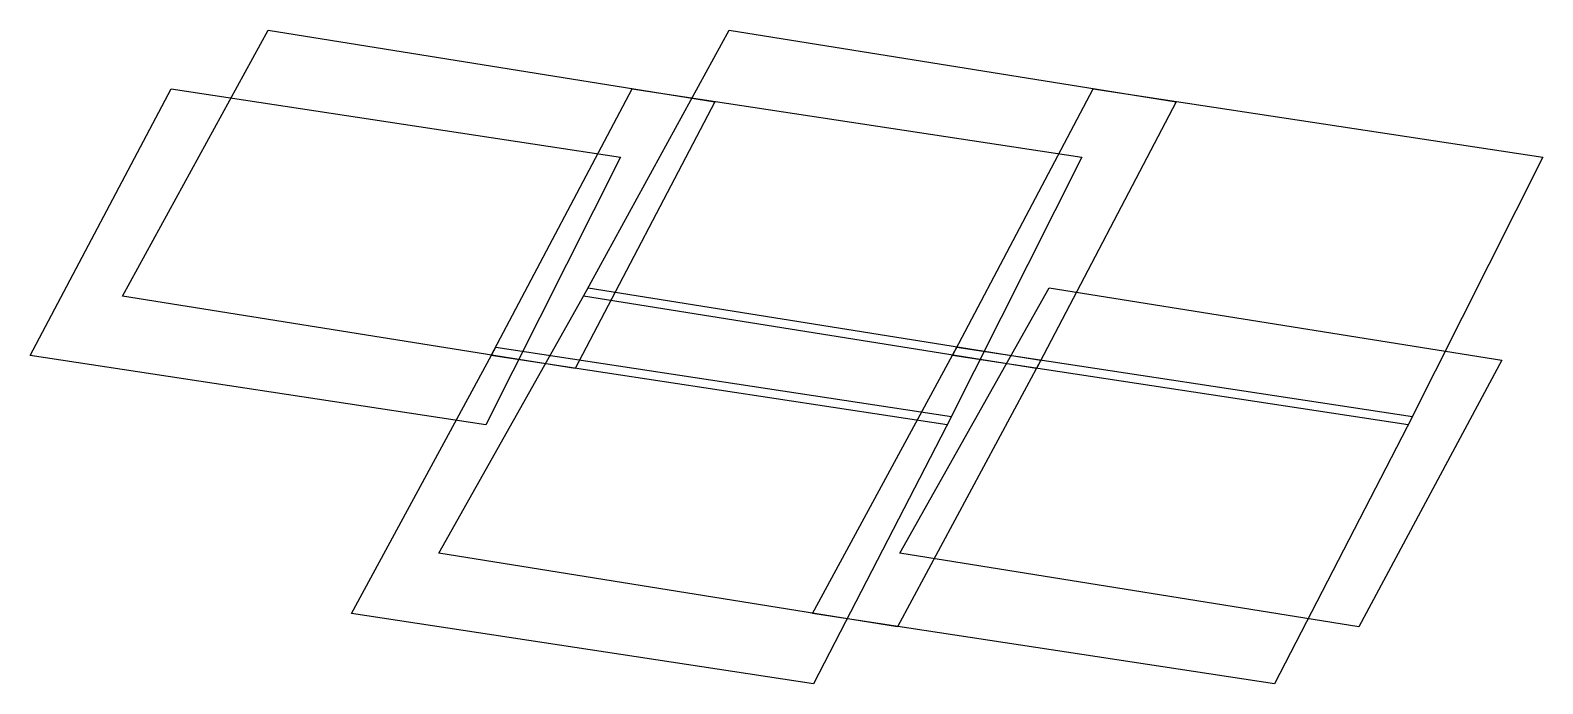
# Model space of a CAD drawing. Header units: metres. Extents: x -83.3 to -29.5, y -56.4 to 14.4.
# Drawn here: x -38.562 to -35.099, y -55.195 to -53.699 of the extents above; entities that cross this region are included whole.
import ezdxf

# ---------------------------------------------------------------- set-up
doc = ezdxf.new("R2010")
doc.units = ezdxf.units.M

msp = doc.modelspace()

# ---------------------------------------------------------------- linework, layer by layer
at = {"layer": 'Layer__irs_1c_south_america_shp'}
for points in [[(-38.01718, -53.6987), (-36.99432, -53.86226), (-37.31418, -54.47322), (-38.35095, -54.30722), (-38.01718, -53.6987)], [(-36.96149, -53.6987), (-35.93863, -53.86226), (-36.25845, -54.47322), (-37.29526, -54.30722), (-36.96149, -53.6987)], [(-38.23969, -53.83269), (-37.21045, -53.98914), (-37.51868, -54.60192), (-38.56213, -54.44321), (-38.23969, -53.83269)], [(-37.18396, -53.83269), (-36.15472, -53.98914), (-36.46295, -54.60192), (-37.50641, -54.44321), (-37.18396, -53.83269)], [(-36.12827, -53.83269), (-35.09903, -53.98914), (-35.40723, -54.60192), (-36.45071, -54.44321), (-36.12827, -53.83269)], [(-37.28461, -54.28806), (-36.24826, -54.45398), (-36.57611, -55.06424), (-37.62683, -54.89582), (-37.28461, -54.28806)], [(-36.22888, -54.28806), (-35.19254, -54.45398), (-35.52039, -55.06424), (-36.57111, -54.89582), (-36.22888, -54.28806)], [(-37.49615, -54.42399), (-36.45309, -54.58261), (-36.76892, -55.19479), (-37.82669, -55.03379), (-37.49615, -54.42399)], [(-36.44043, -54.42399), (-35.39737, -54.58261), (-35.7132, -55.19479), (-36.77097, -55.03379), (-36.44043, -54.42399)]]:
    msp.add_lwpolyline(points, dxfattribs=at)

doc.saveas('drawing.dxf')
